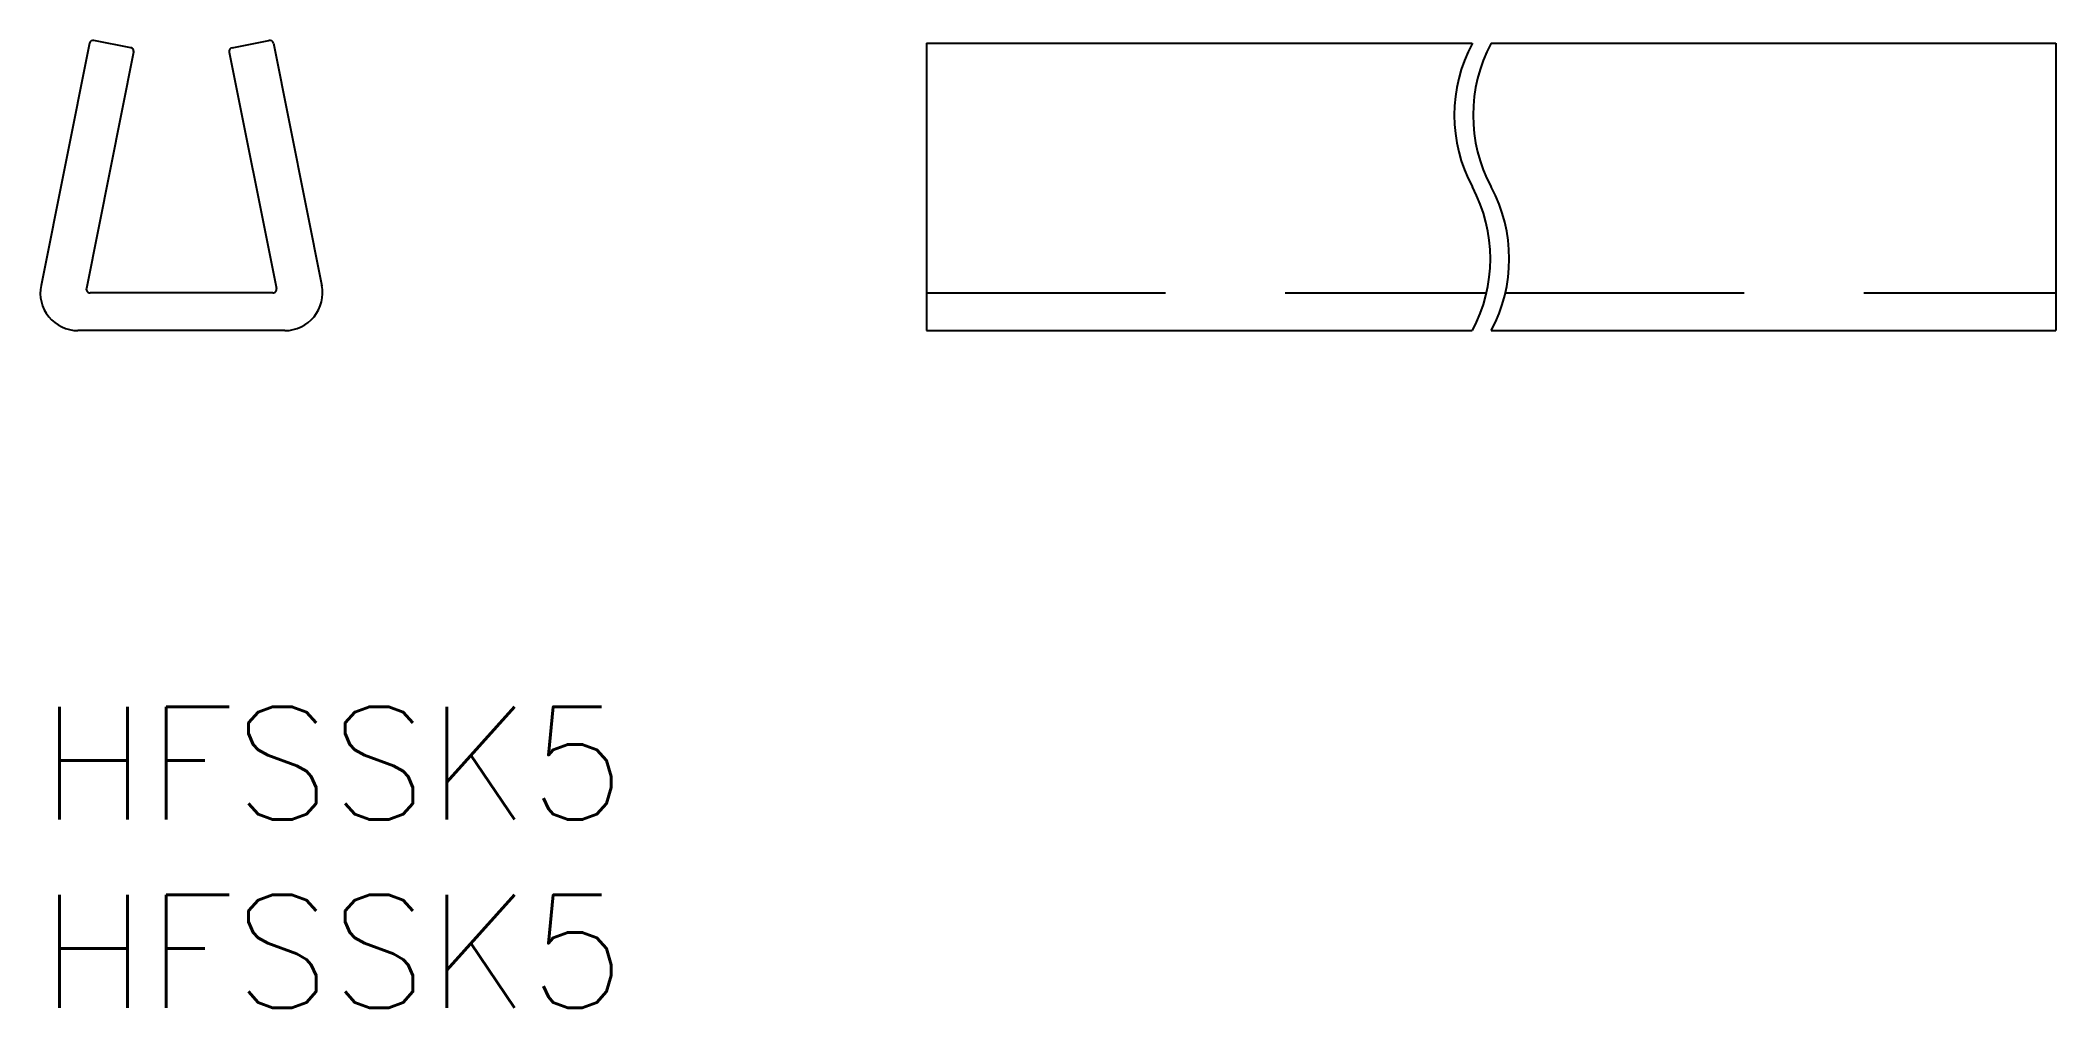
# Model space of a CAD drawing. Extents: x 0 to 53.6, y -8 to 17.7.
import ezdxf

# ---------------------------------------------------------------- set-up
doc = ezdxf.new("R2010")
doc.units = 0
doc.header["$LTSCALE"] = 0.5
doc.linetypes.add('DASHED', pattern=[19.05, 12.7, -6.35])
for name, color, linetype in [('MSM_CONTINUOUS', 7, 'CONTINUOUS'), ('MSM_DASHED', 4, 'DASHED'), ('MSM_NARROW', 5, 'CONTINUOUS'), ('MSM_PART_NUMBER', 7, 'CONTINUOUS')]:
    doc.layers.add(name, color=color, linetype=linetype)
doc.styles.get("Standard").update_dxf_attribs({"font": 'txt.shx', "height": 3, "bigfont": 'bigfont.shx'})

# ---------------------------------------------------------------- blocks, each defined once
blk = doc.blocks.new('*U2')
at = {"layer": 'MSM_PART_NUMBER'}
blk.add_text('HFSSK5', height=3, dxfattribs=at).set_placement((0, -3))
blk = doc.blocks.new('*U3')
at = {"layer": 'MSM_PART_NUMBER'}
blk.add_text('HFSSK5', height=3, dxfattribs=at).set_placement((0, -8))

msp = doc.modelspace()

# ---------------------------------------------------------------- linework, layer by layer
at = {"layer": 'MSM_CONTINUOUS'}
for p, q in [((2.402, 17.52), (1.425, 17.715)), ((5.098, 17.52), (6.075, 17.715)), ((1.308, 17.637), (0.021, 11.202)), ((2.48, 17.402), (1.224, 11.12)), ((5.02, 17.402), (6.276, 11.12)), ((6.192, 17.637), (7.482, 11.19)), ((23.55, 17.637), (38.05, 17.637)), ((23.55, 17.637), (23.55, 10)), ((38.55, 17.637), (53.55, 17.637)), ((53.55, 17.637), (53.55, 10)), ((6.178, 11), (1.322, 11)), ((6.5, 10), (1, 10)), ((23.55, 10), (38.05, 10)), ((38.55, 10), (53.55, 10))]:
    msp.add_line(p, q, dxfattribs=at)
for centre, radius, start, end in [((1.406, 17.617), 0.1, 78.6901, 168.6901), ((6.094, 17.617), 0.1, 11.3099, 101.3099), ((2.382, 17.422), 0.1, 348.6901, 78.6901), ((5.118, 17.422), 0.1, 101.3099, 191.3099), ((1, 11), 1, 168.3438, 270), ((1.322, 11.1), 0.1, 168.6901, 270), ((6.178, 11.1), 0.1, 270, 11.3099), ((6.5, 11), 1, 270, 11.6562)]:
    msp.add_arc(centre, radius, start, end, dxfattribs=at)
at = {"layer": 'MSM_DASHED'}
for p, q in [((23.55, 11), (38.427, 11)), ((38.927, 11), (53.55, 11))]:
    msp.add_line(p, q, dxfattribs=at)
at = {"layer": 'MSM_NARROW'}
for centre, start, end in [((41.603, 15.727), 151.7461, 208.2539), ((42.103, 15.727), 151.7461, 208.2539), ((34.498, 11.909), 331.7461, 28.2539), ((34.998, 11.909), 331.7461, 28.2539)]:
    msp.add_arc(centre, 4.033, start, end, dxfattribs=at)

# ---------------------------------------------------------------- block references
at = {"layer": 'MSM_CONTINUOUS'}
for name in ['*U2', '*U3']:
    msp.add_blockref(name, (0, 0), dxfattribs=at)

doc.saveas('drawing.dxf')
